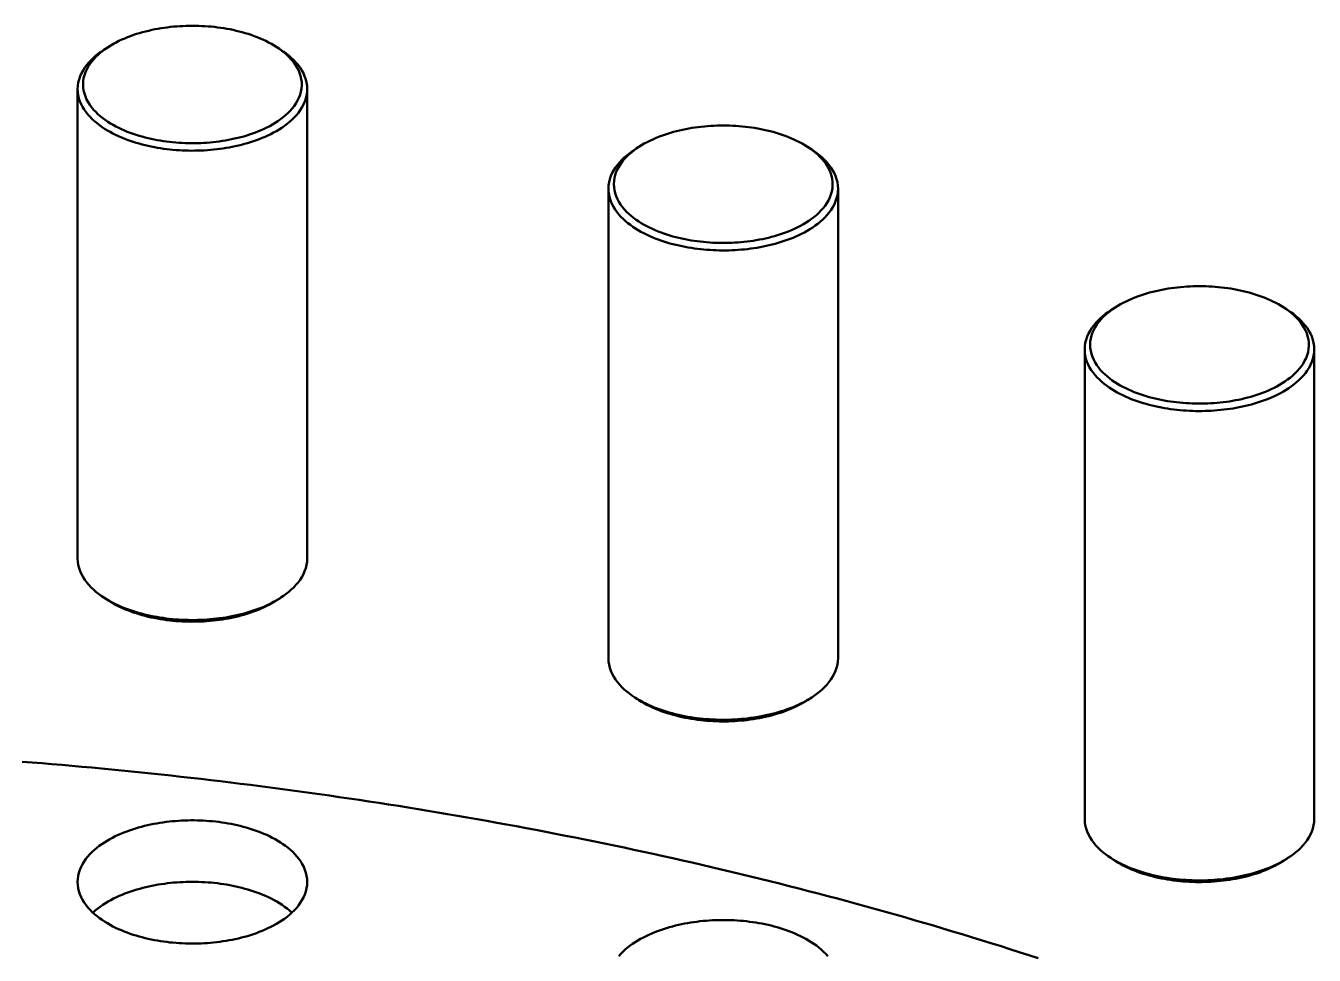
# Model space of a CAD drawing. Header units: millimetres. Extents: x 0 to 841, y 0 to 594.
# Drawn here: x 350.7 to 400.65, y 427.12 to 463.15 of the extents above; entities that cross this region are included whole.
import ezdxf

# ---------------------------------------------------------------- set-up
doc = ezdxf.new("R2010")
doc.units = ezdxf.units.MM
doc.layers.add('VIS', color=7, linetype='CONTINUOUS', lineweight=50)

msp = doc.modelspace()

# ---------------------------------------------------------------- linework, layer by layer
at = {"layer": 'VIS'}
for points in [[(360.434, 462.322), (360.33, 462.387), (360.225, 462.448), (360.117, 462.506), (360.008, 462.561), (359.898, 462.613), (359.786, 462.662), (359.673, 462.708), (359.559, 462.752), (359.444, 462.793), (359.328, 462.831), (359.212, 462.867), (359.094, 462.9), (358.976, 462.931), (358.858, 462.96), (358.739, 462.987), (358.619, 463.012), (358.499, 463.034), (358.379, 463.054), (358.258, 463.073), (358.137, 463.089), (358.016, 463.103), (357.895, 463.116), (357.773, 463.126), (357.651, 463.135), (357.529, 463.141), (357.407, 463.146), (357.285, 463.149), (357.163, 463.15), (357.041, 463.149), (356.919, 463.146), (356.797, 463.141), (356.676, 463.135), (356.554, 463.126), (356.432, 463.116), (356.311, 463.103), (356.19, 463.089), (356.069, 463.073), (355.948, 463.054), (355.828, 463.034), (355.708, 463.012), (355.588, 462.987), (355.469, 462.96), (355.351, 462.931), (355.233, 462.9), (355.115, 462.867), (354.999, 462.831), (354.883, 462.793), (354.768, 462.752), (354.654, 462.708), (354.541, 462.662), (354.429, 462.613), (354.318, 462.561), (354.209, 462.506), (354.102, 462.448), (353.997, 462.387), (353.893, 462.322)], [(353.732, 462.217), (353.626, 462.146), (353.524, 462.071), (353.424, 461.992), (353.329, 461.908), (353.237, 461.82), (353.15, 461.728), (353.068, 461.63), (352.992, 461.528), (352.924, 461.421), (352.863, 461.309), (352.811, 461.193), (352.77, 461.073), (352.739, 460.95), (352.721, 460.824), (352.714, 460.697)], [(353.893, 462.322), (353.793, 462.255), (353.696, 462.183), (353.601, 462.108), (353.51, 462.028), (353.423, 461.945), (353.34, 461.857), (353.262, 461.764), (353.19, 461.667), (353.125, 461.566), (353.067, 461.46), (353.017, 461.349), (352.978, 461.235), (352.948, 461.118), (352.93, 460.999), (352.924, 460.878), (352.929, 460.757), (352.947, 460.638), (352.975, 460.52), (353.014, 460.406), (353.063, 460.295), (353.12, 460.189), (353.185, 460.087), (353.257, 459.99), (353.334, 459.897), (353.416, 459.809), (353.503, 459.725), (353.594, 459.645), (353.689, 459.57), (353.786, 459.498), (353.886, 459.43), (353.988, 459.365), (354.092, 459.304), (354.199, 459.247), (354.306, 459.192), (354.416, 459.14), (354.526, 459.091), (354.638, 459.045), (354.751, 459.002), (354.864, 458.961), (354.979, 458.923), (355.094, 458.887), (355.211, 458.853), (355.327, 458.822), (355.445, 458.793), (355.562, 458.766), (355.681, 458.741), (355.799, 458.718), (355.918, 458.698), (356.038, 458.679), (356.158, 458.662), (356.278, 458.648), (356.398, 458.635), (356.518, 458.624), (356.639, 458.615), (356.759, 458.608), (356.88, 458.603), (357.001, 458.599), (357.122, 458.598), (357.243, 458.598), (357.363, 458.6), (357.484, 458.604), (357.605, 458.61), (357.725, 458.618), (357.846, 458.627), (357.966, 458.639), (358.086, 458.652), (358.206, 458.667), (358.326, 458.685), (358.445, 458.704), (358.564, 458.725), (358.683, 458.749), (358.801, 458.774), (358.919, 458.802), (359.036, 458.831), (359.152, 458.863), (359.268, 458.898), (359.383, 458.934), (359.498, 458.974), (359.611, 459.015), (359.724, 459.059), (359.835, 459.106), (359.945, 459.156), (360.054, 459.209), (360.161, 459.264)], [(353.893, 462.322), (353.732, 462.217)], [(353.815, 462.27), (353.801, 462.261), (353.787, 462.252), (353.773, 462.244), (353.759, 462.235), (353.745, 462.226), (353.732, 462.217)], [(360.161, 459.264), (360.269, 459.324), (360.375, 459.388), (360.479, 459.455), (360.58, 459.526), (360.678, 459.601), (360.773, 459.68), (360.864, 459.763), (360.951, 459.851), (361.033, 459.943), (361.109, 460.04), (361.178, 460.142), (361.24, 460.249), (361.294, 460.36), (361.338, 460.476), (361.371, 460.594), (361.393, 460.716), (361.403, 460.839), (361.4, 460.962), (361.385, 461.085), (361.358, 461.205), (361.32, 461.323), (361.272, 461.436), (361.214, 461.546), (361.149, 461.65), (361.076, 461.75), (360.997, 461.845), (360.913, 461.936), (360.825, 462.021), (360.732, 462.103), (360.635, 462.18), (360.536, 462.253), (360.434, 462.322)], [(360.434, 462.322), (360.595, 462.217)], [(360.595, 462.217), (360.581, 462.226), (360.568, 462.235), (360.554, 462.244), (360.54, 462.252), (360.526, 462.261), (360.512, 462.27)], [(361.612, 460.697), (361.606, 460.824), (361.587, 460.95), (361.557, 461.073), (361.515, 461.193), (361.464, 461.309), (361.403, 461.421), (361.335, 461.528), (361.259, 461.63), (361.177, 461.728), (361.09, 461.82), (360.998, 461.908), (360.902, 461.992), (360.803, 462.071), (360.7, 462.146), (360.595, 462.217)], [(352.714, 460.697), (352.72, 460.576), (352.737, 460.456), (352.765, 460.337), (352.803, 460.222), (352.851, 460.11), (352.907, 460.002), (352.97, 459.899), (353.04, 459.8), (353.116, 459.705), (353.197, 459.615), (353.283, 459.529), (353.373, 459.447), (353.466, 459.369), (353.562, 459.294), (353.661, 459.224), (353.762, 459.157), (353.866, 459.093), (353.971, 459.033), (354.079, 458.976), (354.187, 458.922), (354.297, 458.87), (354.409, 458.821), (354.521, 458.775), (354.634, 458.732), (354.749, 458.691), (354.864, 458.652), (354.98, 458.616), (355.096, 458.582), (355.214, 458.55), (355.331, 458.52), (355.45, 458.493), (355.569, 458.467), (355.688, 458.444), (355.807, 458.422), (355.927, 458.402), (356.047, 458.385), (356.168, 458.369), (356.288, 458.355), (356.409, 458.343), (356.53, 458.333), (356.652, 458.324), (356.773, 458.318), (356.894, 458.313), (357.016, 458.31), (357.137, 458.308), (357.259, 458.309), (357.38, 458.311), (357.502, 458.315), (357.623, 458.321), (357.744, 458.329), (357.865, 458.338), (357.986, 458.35), (358.107, 458.363), (358.227, 458.378), (358.348, 458.395), (358.468, 458.413), (358.588, 458.434), (358.707, 458.457), (358.826, 458.481), (358.944, 458.508), (359.062, 458.537), (359.18, 458.568), (359.297, 458.601), (359.413, 458.636), (359.528, 458.674), (359.643, 458.714), (359.757, 458.756), (359.87, 458.801), (359.982, 458.849), (360.092, 458.899), (360.201, 458.952), (360.309, 459.008)], [(352.714, 460.697), (352.714, 442.504)], [(360.309, 459.008), (360.418, 459.069), (360.525, 459.132), (360.629, 459.2), (360.732, 459.27), (360.831, 459.345), (360.928, 459.424), (361.02, 459.507), (361.109, 459.594), (361.193, 459.685), (361.272, 459.781), (361.345, 459.882), (361.411, 459.987), (361.47, 460.097), (361.519, 460.211), (361.559, 460.329), (361.588, 460.45), (361.606, 460.573), (361.612, 460.697)], [(361.612, 460.697), (361.612, 442.504)], [(381.011, 458.457), (380.907, 458.521), (380.802, 458.583), (380.695, 458.641), (380.586, 458.696), (380.475, 458.747), (380.363, 458.796), (380.25, 458.842), (380.136, 458.886), (380.021, 458.927), (379.905, 458.965), (379.789, 459.001), (379.671, 459.034), (379.553, 459.066), (379.435, 459.095), (379.316, 459.121), (379.196, 459.146), (379.076, 459.168), (378.956, 459.189), (378.835, 459.207), (378.714, 459.223), (378.593, 459.238), (378.472, 459.25), (378.35, 459.261), (378.228, 459.269), (378.107, 459.276), (377.985, 459.28), (377.863, 459.283), (377.741, 459.284), (377.618, 459.283), (377.496, 459.28), (377.375, 459.276), (377.253, 459.269), (377.131, 459.261), (377.009, 459.25), (376.888, 459.238), (376.767, 459.223), (376.646, 459.207), (376.525, 459.189), (376.405, 459.168), (376.285, 459.146), (376.165, 459.121), (376.046, 459.095), (375.928, 459.066), (375.81, 459.034), (375.692, 459.001), (375.576, 458.965), (375.46, 458.927), (375.345, 458.886), (375.231, 458.842), (375.118, 458.796), (375.006, 458.747), (374.895, 458.696), (374.786, 458.641), (374.679, 458.583), (374.574, 458.521), (374.47, 458.457)], [(374.309, 458.351), (374.203, 458.28), (374.101, 458.205), (374.001, 458.126), (373.906, 458.042), (373.814, 457.954), (373.727, 457.862), (373.645, 457.764), (373.569, 457.662), (373.501, 457.555), (373.44, 457.444), (373.389, 457.327), (373.347, 457.207), (373.316, 457.084), (373.298, 456.958), (373.292, 456.831)], [(374.47, 458.457), (374.37, 458.389), (374.273, 458.317), (374.178, 458.242), (374.087, 458.163), (374, 458.079), (373.917, 457.991), (373.839, 457.899), (373.767, 457.802), (373.702, 457.7), (373.644, 457.594), (373.595, 457.484), (373.555, 457.37), (373.525, 457.252), (373.507, 457.133), (373.501, 457.012), (373.506, 456.892), (373.524, 456.772), (373.552, 456.655), (373.591, 456.54), (373.64, 456.43), (373.697, 456.323), (373.762, 456.221), (373.834, 456.124), (373.911, 456.031), (373.994, 455.943), (374.081, 455.859), (374.171, 455.779), (374.266, 455.704), (374.363, 455.632), (374.463, 455.564), (374.565, 455.5), (374.67, 455.439), (374.776, 455.381), (374.883, 455.326), (374.993, 455.274), (375.103, 455.226), (375.215, 455.18), (375.328, 455.136), (375.442, 455.095), (375.556, 455.057), (375.672, 455.021), (375.788, 454.988), (375.904, 454.956), (376.022, 454.927), (376.14, 454.9), (376.258, 454.875), (376.377, 454.853), (376.496, 454.832), (376.615, 454.813), (376.735, 454.797), (376.855, 454.782), (376.975, 454.769), (377.095, 454.758), (377.216, 454.749), (377.336, 454.742), (377.457, 454.737), (377.578, 454.733), (377.699, 454.732), (377.82, 454.732), (377.94, 454.734), (378.061, 454.738), (378.182, 454.744), (378.303, 454.752), (378.423, 454.761), (378.543, 454.773), (378.663, 454.786), (378.783, 454.802), (378.903, 454.819), (379.022, 454.838), (379.141, 454.86), (379.26, 454.883), (379.378, 454.908), (379.496, 454.936), (379.613, 454.966), (379.729, 454.998), (379.845, 455.032), (379.96, 455.069), (380.075, 455.108), (380.188, 455.149), (380.301, 455.194), (380.412, 455.24), (380.522, 455.29), (380.631, 455.343), (380.738, 455.398)], [(374.47, 458.457), (374.309, 458.351)], [(374.392, 458.404), (374.378, 458.395), (374.364, 458.387), (374.35, 458.378), (374.336, 458.369), (374.322, 458.36), (374.309, 458.351)], [(380.738, 455.398), (380.846, 455.458), (380.952, 455.522), (381.056, 455.589), (381.157, 455.66), (381.255, 455.735), (381.35, 455.814), (381.441, 455.897), (381.528, 455.985), (381.61, 456.077), (381.686, 456.175), (381.755, 456.277), (381.817, 456.383), (381.871, 456.494), (381.915, 456.61), (381.948, 456.729), (381.97, 456.85), (381.98, 456.973), (381.977, 457.097), (381.962, 457.219), (381.935, 457.339), (381.897, 457.457), (381.849, 457.57), (381.791, 457.68), (381.726, 457.784), (381.653, 457.884), (381.575, 457.979), (381.49, 458.07), (381.402, 458.156), (381.309, 458.237), (381.213, 458.314), (381.113, 458.387), (381.011, 458.457)], [(381.011, 458.457), (381.172, 458.351)], [(381.172, 458.351), (381.159, 458.36), (381.145, 458.369), (381.131, 458.378), (381.117, 458.387), (381.103, 458.395), (381.089, 458.404)], [(382.19, 456.831), (382.183, 456.958), (382.165, 457.084), (382.134, 457.207), (382.092, 457.327), (382.041, 457.444), (381.98, 457.555), (381.912, 457.662), (381.836, 457.764), (381.754, 457.862), (381.667, 457.954), (381.575, 458.042), (381.48, 458.126), (381.38, 458.205), (381.278, 458.28), (381.172, 458.351)], [(373.292, 456.831), (373.297, 456.71), (373.314, 456.59), (373.342, 456.472), (373.38, 456.356), (373.428, 456.244), (373.484, 456.137), (373.547, 456.033), (373.617, 455.934), (373.693, 455.839), (373.775, 455.749), (373.86, 455.663), (373.95, 455.581), (374.043, 455.503), (374.139, 455.429), (374.238, 455.358), (374.34, 455.291), (374.443, 455.228), (374.549, 455.167), (374.656, 455.11), (374.764, 455.056), (374.874, 455.004), (374.986, 454.956), (375.098, 454.91), (375.212, 454.866), (375.326, 454.825), (375.441, 454.786), (375.557, 454.75), (375.674, 454.716), (375.791, 454.684), (375.909, 454.655), (376.027, 454.627), (376.146, 454.601), (376.265, 454.578), (376.384, 454.556), (376.504, 454.537), (376.624, 454.519), (376.745, 454.503), (376.866, 454.489), (376.986, 454.477), (377.107, 454.467), (377.229, 454.459), (377.35, 454.452), (377.471, 454.447), (377.593, 454.444), (377.714, 454.443), (377.836, 454.443), (377.957, 454.445), (378.079, 454.45), (378.2, 454.455), (378.321, 454.463), (378.442, 454.473), (378.563, 454.484), (378.684, 454.497), (378.805, 454.512), (378.925, 454.529), (379.045, 454.548), (379.165, 454.568), (379.284, 454.591), (379.403, 454.616), (379.521, 454.642), (379.639, 454.671), (379.757, 454.702), (379.874, 454.735), (379.99, 454.77), (380.106, 454.808), (380.22, 454.848), (380.334, 454.891), (380.447, 454.935), (380.559, 454.983), (380.669, 455.033), (380.779, 455.086), (380.886, 455.142)], [(373.292, 456.831), (373.292, 438.638)], [(380.886, 455.142), (380.995, 455.203), (381.102, 455.267), (381.207, 455.334), (381.309, 455.405), (381.408, 455.479), (381.505, 455.558), (381.597, 455.641), (381.686, 455.728), (381.771, 455.819), (381.849, 455.915), (381.922, 456.016), (381.989, 456.122), (382.047, 456.231), (382.096, 456.345), (382.136, 456.463), (382.166, 456.584), (382.183, 456.707), (382.19, 456.831)], [(382.19, 456.831), (382.19, 438.638)], [(399.47, 452.229), (399.366, 452.294), (399.261, 452.355), (399.154, 452.413), (399.045, 452.468), (398.934, 452.52), (398.822, 452.569), (398.709, 452.615), (398.595, 452.659), (398.48, 452.7), (398.364, 452.738), (398.248, 452.774), (398.13, 452.807), (398.012, 452.838), (397.894, 452.867), (397.775, 452.894), (397.655, 452.919), (397.535, 452.941), (397.415, 452.961), (397.294, 452.98), (397.173, 452.996), (397.052, 453.01), (396.931, 453.023), (396.809, 453.033), (396.687, 453.042), (396.565, 453.048), (396.444, 453.053), (396.322, 453.056), (396.2, 453.057), (396.077, 453.056), (395.955, 453.053), (395.834, 453.048), (395.712, 453.042), (395.59, 453.033), (395.468, 453.023), (395.347, 453.01), (395.226, 452.996), (395.105, 452.98), (394.984, 452.961), (394.864, 452.941), (394.744, 452.919), (394.624, 452.894), (394.505, 452.867), (394.387, 452.838), (394.269, 452.807), (394.151, 452.774), (394.035, 452.738), (393.919, 452.7), (393.804, 452.659), (393.69, 452.615), (393.577, 452.569), (393.465, 452.52), (393.354, 452.468), (393.245, 452.413), (393.138, 452.355), (393.033, 452.294), (392.929, 452.229)], [(392.768, 452.124), (392.662, 452.053), (392.56, 451.978), (392.46, 451.899), (392.365, 451.815), (392.273, 451.727), (392.186, 451.635), (392.104, 451.537), (392.028, 451.435), (391.96, 451.328), (391.899, 451.216), (391.848, 451.1), (391.806, 450.98), (391.775, 450.857), (391.757, 450.731), (391.751, 450.604)], [(392.929, 452.229), (392.829, 452.162), (392.732, 452.09), (392.637, 452.015), (392.546, 451.936), (392.459, 451.852), (392.376, 451.764), (392.298, 451.672), (392.226, 451.574), (392.161, 451.473), (392.103, 451.367), (392.053, 451.256), (392.014, 451.142), (391.984, 451.025), (391.966, 450.906), (391.96, 450.785), (391.965, 450.664), (391.983, 450.545), (392.011, 450.427), (392.05, 450.313), (392.099, 450.202), (392.156, 450.096), (392.221, 449.994), (392.293, 449.897), (392.37, 449.804), (392.453, 449.716), (392.54, 449.632), (392.63, 449.552), (392.725, 449.477), (392.822, 449.405), (392.922, 449.337), (393.024, 449.272), (393.129, 449.211), (393.235, 449.154), (393.342, 449.099), (393.452, 449.047), (393.562, 448.998), (393.674, 448.952), (393.787, 448.909), (393.901, 448.868), (394.015, 448.83), (394.131, 448.794), (394.247, 448.76), (394.363, 448.729), (394.481, 448.7), (394.599, 448.673), (394.717, 448.648), (394.836, 448.626), (394.955, 448.605), (395.074, 448.586), (395.194, 448.569), (395.314, 448.555), (395.434, 448.542), (395.554, 448.531), (395.675, 448.522), (395.795, 448.515), (395.916, 448.51), (396.037, 448.506), (396.158, 448.505), (396.279, 448.505), (396.399, 448.507), (396.52, 448.511), (396.641, 448.517), (396.762, 448.525), (396.882, 448.534), (397.002, 448.546), (397.122, 448.559), (397.242, 448.574), (397.362, 448.592), (397.481, 448.611), (397.6, 448.632), (397.719, 448.656), (397.837, 448.681), (397.955, 448.709), (398.072, 448.738), (398.188, 448.77), (398.304, 448.805), (398.419, 448.841), (398.534, 448.881), (398.647, 448.922), (398.76, 448.966), (398.871, 449.013), (398.981, 449.063), (399.09, 449.116), (399.197, 449.171)], [(392.929, 452.229), (392.768, 452.124)], [(392.851, 452.177), (392.837, 452.168), (392.823, 452.159), (392.809, 452.151), (392.795, 452.142), (392.781, 452.133), (392.768, 452.124)], [(399.197, 449.171), (399.305, 449.231), (399.411, 449.295), (399.515, 449.362), (399.616, 449.433), (399.714, 449.508), (399.809, 449.587), (399.9, 449.67), (399.987, 449.758), (400.069, 449.85), (400.145, 449.947), (400.214, 450.049), (400.276, 450.156), (400.33, 450.267), (400.374, 450.383), (400.407, 450.501), (400.429, 450.623), (400.439, 450.746), (400.436, 450.869), (400.421, 450.992), (400.394, 451.112), (400.356, 451.23), (400.308, 451.343), (400.25, 451.453), (400.185, 451.557), (400.112, 451.657), (400.034, 451.752), (399.949, 451.843), (399.861, 451.928), (399.768, 452.01), (399.672, 452.087), (399.572, 452.16), (399.47, 452.229)], [(399.47, 452.229), (399.631, 452.124)], [(399.631, 452.124), (399.618, 452.133), (399.604, 452.142), (399.59, 452.151), (399.576, 452.159), (399.562, 452.168), (399.548, 452.177)], [(400.648, 450.604), (400.642, 450.731), (400.624, 450.857), (400.593, 450.98), (400.551, 451.1), (400.5, 451.216), (400.439, 451.328), (400.371, 451.435), (400.295, 451.537), (400.213, 451.635), (400.126, 451.727), (400.034, 451.815), (399.939, 451.899), (399.839, 451.978), (399.737, 452.053), (399.631, 452.124)], [(391.751, 450.604), (391.756, 450.483), (391.773, 450.363), (391.801, 450.244), (391.839, 450.129), (391.887, 450.017), (391.943, 449.909), (392.006, 449.806), (392.076, 449.707), (392.152, 449.612), (392.234, 449.522), (392.319, 449.436), (392.409, 449.354), (392.502, 449.276), (392.598, 449.202), (392.697, 449.131), (392.799, 449.064), (392.902, 449.001), (393.008, 448.94), (393.115, 448.883), (393.223, 448.829), (393.333, 448.777), (393.445, 448.728), (393.557, 448.682), (393.67, 448.639), (393.785, 448.598), (393.9, 448.559), (394.016, 448.523), (394.133, 448.489), (394.25, 448.457), (394.368, 448.427), (394.486, 448.4), (394.605, 448.374), (394.724, 448.351), (394.843, 448.329), (394.963, 448.31), (395.083, 448.292), (395.204, 448.276), (395.325, 448.262), (395.445, 448.25), (395.566, 448.24), (395.688, 448.231), (395.809, 448.225), (395.93, 448.22), (396.052, 448.217), (396.173, 448.215), (396.295, 448.216), (396.416, 448.218), (396.538, 448.222), (396.659, 448.228), (396.78, 448.236), (396.901, 448.245), (397.022, 448.257), (397.143, 448.27), (397.264, 448.285), (397.384, 448.302), (397.504, 448.32), (397.624, 448.341), (397.743, 448.364), (397.862, 448.388), (397.98, 448.415), (398.098, 448.444), (398.216, 448.475), (398.333, 448.508), (398.449, 448.543), (398.565, 448.581), (398.679, 448.621), (398.793, 448.663), (398.906, 448.708), (399.018, 448.756), (399.128, 448.806), (399.238, 448.859), (399.345, 448.915)], [(391.751, 450.604), (391.751, 432.411)], [(399.345, 448.915), (399.454, 448.976), (399.561, 449.039), (399.666, 449.107), (399.768, 449.177), (399.867, 449.252), (399.964, 449.331), (400.056, 449.414), (400.145, 449.501), (400.23, 449.592), (400.308, 449.688), (400.381, 449.789), (400.448, 449.894), (400.506, 450.004), (400.555, 450.118), (400.595, 450.236), (400.625, 450.357), (400.642, 450.48), (400.648, 450.604)], [(400.648, 450.604), (400.648, 432.411)], [(352.714, 442.504), (352.721, 442.377), (352.739, 442.252), (352.77, 442.128), (352.811, 442.008), (352.863, 441.892), (352.924, 441.78), (352.992, 441.673), (353.068, 441.571), (353.15, 441.474), (353.237, 441.381), (353.329, 441.293), (353.424, 441.21), (353.524, 441.13), (353.626, 441.055), (353.732, 440.984)], [(360.595, 440.984), (360.7, 441.055), (360.803, 441.13), (360.902, 441.21), (360.998, 441.293), (361.09, 441.381), (361.177, 441.474), (361.259, 441.571), (361.335, 441.673), (361.403, 441.78), (361.464, 441.892), (361.515, 442.008), (361.557, 442.128), (361.587, 442.252), (361.606, 442.377), (361.612, 442.504)], [(353.732, 440.984), (353.835, 440.919), (353.941, 440.858), (354.048, 440.799), (354.157, 440.744), (354.267, 440.691), (354.378, 440.641), (354.491, 440.594), (354.605, 440.55), (354.72, 440.508), (354.835, 440.469), (354.952, 440.432), (355.069, 440.397), (355.186, 440.364), (355.305, 440.334), (355.424, 440.306), (355.543, 440.28), (355.663, 440.256), (355.783, 440.233), (355.903, 440.213), (356.024, 440.195), (356.145, 440.179), (356.266, 440.165), (356.388, 440.152), (356.509, 440.141), (356.631, 440.133), (356.753, 440.126), (356.875, 440.121), (356.997, 440.117), (357.119, 440.116), (357.242, 440.116), (357.364, 440.118), (357.486, 440.122), (357.608, 440.127), (357.73, 440.135), (357.851, 440.144), (357.973, 440.155), (358.095, 440.168), (358.216, 440.183), (358.337, 440.2), (358.457, 440.219), (358.578, 440.239), (358.698, 440.262), (358.817, 440.287), (358.937, 440.313), (359.055, 440.342), (359.173, 440.373), (359.291, 440.406), (359.408, 440.442), (359.524, 440.48), (359.639, 440.52), (359.754, 440.562), (359.867, 440.607), (359.98, 440.655), (360.091, 440.706), (360.201, 440.759), (360.309, 440.815)], [(353.893, 440.879), (353.732, 440.984)], [(353.815, 440.932), (353.828, 440.923), (353.841, 440.914), (353.854, 440.905), (353.867, 440.896), (353.88, 440.888), (353.893, 440.879)], [(353.893, 440.879), (353.995, 440.815), (354.1, 440.754), (354.206, 440.697), (354.314, 440.642), (354.423, 440.591), (354.533, 440.542), (354.645, 440.496), (354.758, 440.453), (354.871, 440.413), (354.986, 440.375), (355.101, 440.339), (355.217, 440.305), (355.334, 440.274), (355.451, 440.245), (355.569, 440.219), (355.687, 440.194), (355.805, 440.171), (355.924, 440.151), (356.043, 440.132), (356.163, 440.116), (356.283, 440.101), (356.403, 440.088), (356.523, 440.077), (356.643, 440.068), (356.764, 440.061), (356.885, 440.056), (357.005, 440.053), (357.126, 440.051), (357.247, 440.052), (357.367, 440.054), (357.488, 440.058), (357.608, 440.064), (357.729, 440.072), (357.849, 440.081), (357.969, 440.093), (358.089, 440.106), (358.209, 440.122), (358.328, 440.139), (358.448, 440.158), (358.566, 440.18), (358.685, 440.203), (358.803, 440.228), (358.92, 440.256), (359.037, 440.286), (359.154, 440.318), (359.269, 440.352), (359.384, 440.389), (359.499, 440.428), (359.612, 440.469), (359.724, 440.513), (359.835, 440.56), (359.945, 440.61), (360.054, 440.662), (360.161, 440.718)], [(360.161, 440.718), (360.208, 440.743), (360.254, 440.769), (360.299, 440.796), (360.344, 440.823), (360.389, 440.851), (360.434, 440.879)], [(360.309, 440.815), (360.358, 440.842), (360.406, 440.869), (360.454, 440.897), (360.502, 440.925), (360.549, 440.954), (360.595, 440.984)], [(360.434, 440.879), (360.595, 440.984)], [(360.434, 440.879), (360.447, 440.888), (360.46, 440.896), (360.473, 440.905), (360.486, 440.914), (360.499, 440.923), (360.512, 440.932)], [(373.292, 438.638), (373.298, 438.511), (373.316, 438.386), (373.347, 438.262), (373.389, 438.142), (373.44, 438.026), (373.501, 437.914), (373.569, 437.807), (373.645, 437.705), (373.727, 437.608), (373.814, 437.515), (373.906, 437.427), (374.001, 437.344), (374.101, 437.265), (374.203, 437.19), (374.309, 437.118)], [(381.172, 437.118), (381.278, 437.19), (381.38, 437.265), (381.48, 437.344), (381.575, 437.427), (381.667, 437.515), (381.754, 437.608), (381.836, 437.705), (381.912, 437.807), (381.98, 437.914), (382.041, 438.026), (382.092, 438.142), (382.134, 438.262), (382.165, 438.386), (382.183, 438.511), (382.19, 438.638)], [(374.309, 437.118), (374.412, 437.053), (374.518, 436.992), (374.625, 436.933), (374.734, 436.878), (374.844, 436.825), (374.956, 436.776), (375.068, 436.729), (375.182, 436.684), (375.297, 436.642), (375.412, 436.603), (375.529, 436.566), (375.646, 436.531), (375.764, 436.499), (375.882, 436.468), (376.001, 436.44), (376.12, 436.414), (376.24, 436.39), (376.36, 436.368), (376.48, 436.348), (376.601, 436.329), (376.722, 436.313), (376.843, 436.299), (376.965, 436.286), (377.087, 436.276), (377.208, 436.267), (377.33, 436.26), (377.452, 436.255), (377.574, 436.251), (377.697, 436.25), (377.819, 436.25), (377.941, 436.252), (378.063, 436.256), (378.185, 436.262), (378.307, 436.269), (378.429, 436.279), (378.55, 436.29), (378.672, 436.303), (378.793, 436.318), (378.914, 436.334), (379.035, 436.353), (379.155, 436.374), (379.275, 436.396), (379.395, 436.421), (379.514, 436.448), (379.632, 436.476), (379.751, 436.507), (379.868, 436.541), (379.985, 436.576), (380.101, 436.614), (380.217, 436.654), (380.331, 436.696), (380.445, 436.742), (380.557, 436.789), (380.668, 436.84), (380.778, 436.893), (380.886, 436.949)], [(374.47, 437.013), (374.309, 437.118)], [(374.392, 437.066), (374.405, 437.057), (374.418, 437.048), (374.431, 437.039), (374.444, 437.03), (374.457, 437.022), (374.47, 437.013)], [(374.47, 437.013), (374.572, 436.949), (374.677, 436.888), (374.783, 436.831), (374.891, 436.776), (375, 436.725), (375.11, 436.677), (375.222, 436.631), (375.335, 436.588), (375.448, 436.547), (375.563, 436.509), (375.678, 436.473), (375.794, 436.44), (375.911, 436.408), (376.028, 436.38), (376.146, 436.353), (376.264, 436.328), (376.382, 436.305), (376.501, 436.285), (376.621, 436.266), (376.74, 436.25), (376.86, 436.235), (376.98, 436.222), (377.1, 436.212), (377.221, 436.203), (377.341, 436.196), (377.462, 436.19), (377.582, 436.187), (377.703, 436.186), (377.824, 436.186), (377.944, 436.188), (378.065, 436.192), (378.186, 436.198), (378.306, 436.206), (378.426, 436.216), (378.546, 436.227), (378.666, 436.24), (378.786, 436.256), (378.906, 436.273), (379.025, 436.292), (379.143, 436.314), (379.262, 436.337), (379.38, 436.363), (379.497, 436.39), (379.614, 436.42), (379.731, 436.452), (379.846, 436.486), (379.961, 436.523), (380.076, 436.562), (380.189, 436.604), (380.301, 436.648), (380.413, 436.695), (380.523, 436.744), (380.631, 436.797), (380.738, 436.852)], [(380.738, 436.852), (380.785, 436.877), (380.831, 436.903), (380.876, 436.93), (380.922, 436.957), (380.966, 436.985), (381.011, 437.013)], [(380.886, 436.949), (380.935, 436.976), (380.983, 437.003), (381.031, 437.031), (381.079, 437.059), (381.126, 437.088), (381.172, 437.118)], [(381.011, 437.013), (381.172, 437.118)], [(381.011, 437.013), (381.024, 437.022), (381.037, 437.03), (381.05, 437.039), (381.063, 437.048), (381.076, 437.057), (381.089, 437.066)], [(389.948, 427.007), (389.581, 427.127), (389.213, 427.246), (388.845, 427.363), (388.476, 427.48), (388.107, 427.596), (387.738, 427.71), (387.368, 427.824), (386.999, 427.937), (386.628, 428.048), (386.258, 428.159), (385.887, 428.269), (385.516, 428.378), (385.145, 428.486), (384.774, 428.593), (384.402, 428.699), (384.03, 428.804), (383.657, 428.908), (383.285, 429.011), (382.912, 429.113), (382.539, 429.214), (382.165, 429.315), (381.792, 429.414), (381.418, 429.513), (381.044, 429.61), (380.669, 429.707), (380.295, 429.803), (379.92, 429.897), (379.545, 429.991), (379.17, 430.084), (378.794, 430.176), (378.418, 430.267), (378.042, 430.358), (377.666, 430.447), (377.29, 430.535), (376.913, 430.623), (376.537, 430.71), (376.16, 430.795), (375.782, 430.88), (375.405, 430.964), (375.027, 431.047), (374.65, 431.13), (374.272, 431.211), (373.894, 431.292), (373.515, 431.371), (373.137, 431.45), (372.758, 431.528), (372.379, 431.605), (372, 431.681), (371.621, 431.756), (371.241, 431.831), (370.862, 431.904), (370.482, 431.977), (370.102, 432.049), (369.722, 432.12), (369.342, 432.19), (368.962, 432.259), (368.581, 432.328), (368.201, 432.396), (367.82, 432.462), (367.439, 432.528), (367.058, 432.593), (366.676, 432.658), (366.295, 432.721), (365.914, 432.784), (365.532, 432.846), (365.15, 432.907), (364.768, 432.967), (364.386, 433.026), (364.004, 433.085), (363.622, 433.142), (363.239, 433.199), (362.857, 433.255), (362.474, 433.31), (362.091, 433.365), (361.708, 433.418), (361.325, 433.471), (360.942, 433.523), (360.559, 433.574), (360.176, 433.624), (359.792, 433.674), (359.409, 433.723), (359.025, 433.771), (358.641, 433.818), (358.258, 433.864), (357.874, 433.909), (357.49, 433.954), (357.105, 433.998), (356.721, 434.041), (356.337, 434.084), (355.953, 434.125), (355.568, 434.166), (355.184, 434.206), (354.799, 434.245), (354.414, 434.283), (354.029, 434.321), (353.645, 434.357), (353.26, 434.393), (352.875, 434.429), (352.49, 434.463), (352.104, 434.497), (351.719, 434.529), (351.334, 434.562), (350.948, 434.593), (350.563, 434.623)], [(352.714, 429.963), (352.72, 430.084), (352.737, 430.203), (352.765, 430.321), (352.802, 430.436), (352.849, 430.547), (352.904, 430.654), (352.967, 430.757), (353.037, 430.856), (353.112, 430.95), (353.192, 431.04), (353.277, 431.126), (353.366, 431.208), (353.458, 431.286), (353.554, 431.36), (353.652, 431.43), (353.752, 431.497), (353.855, 431.56), (353.959, 431.621), (354.066, 431.678), (354.174, 431.732), (354.283, 431.784), (354.393, 431.833), (354.505, 431.879), (354.617, 431.922), (354.731, 431.963), (354.845, 432.002), (354.96, 432.039), (355.076, 432.073), (355.192, 432.105), (355.309, 432.135), (355.427, 432.163), (355.545, 432.188), (355.663, 432.212), (355.782, 432.234), (355.901, 432.254), (356.02, 432.272), (356.14, 432.288), (356.26, 432.302), (356.38, 432.315), (356.5, 432.325), (356.621, 432.334), (356.741, 432.341), (356.862, 432.347), (356.982, 432.35), (357.103, 432.352), (357.224, 432.352), (357.344, 432.35), (357.465, 432.347), (357.586, 432.341), (357.706, 432.334), (357.827, 432.325), (357.947, 432.315), (358.067, 432.302), (358.187, 432.288), (358.307, 432.272), (358.426, 432.254), (358.545, 432.234), (358.664, 432.212), (358.782, 432.188), (358.9, 432.163), (359.017, 432.135), (359.134, 432.105), (359.251, 432.073), (359.367, 432.039), (359.482, 432.002), (359.596, 431.963), (359.709, 431.922), (359.822, 431.879), (359.934, 431.833), (360.044, 431.784), (360.153, 431.732), (360.261, 431.678), (360.367, 431.621), (360.472, 431.56), (360.575, 431.497), (360.675, 431.43), (360.773, 431.36), (360.869, 431.286), (360.961, 431.208), (361.05, 431.126), (361.135, 431.04), (361.215, 430.95), (361.29, 430.856), (361.36, 430.757), (361.422, 430.654), (361.478, 430.547), (361.525, 430.436), (361.562, 430.321), (361.59, 430.203), (361.607, 430.084), (361.612, 429.963)], [(391.751, 432.411), (391.757, 432.284), (391.775, 432.159), (391.806, 432.035), (391.848, 431.915), (391.899, 431.799), (391.96, 431.687), (392.028, 431.58), (392.104, 431.478), (392.186, 431.381), (392.273, 431.288), (392.365, 431.2), (392.46, 431.117), (392.56, 431.037), (392.662, 430.962), (392.768, 430.891)], [(399.631, 430.891), (399.737, 430.962), (399.839, 431.037), (399.939, 431.117), (400.034, 431.2), (400.126, 431.288), (400.213, 431.381), (400.295, 431.478), (400.371, 431.58), (400.439, 431.687), (400.5, 431.799), (400.551, 431.915), (400.593, 432.035), (400.624, 432.159), (400.642, 432.284), (400.648, 432.411)], [(392.768, 430.891), (392.871, 430.826), (392.977, 430.765), (393.084, 430.706), (393.193, 430.651), (393.303, 430.598), (393.415, 430.548), (393.527, 430.501), (393.641, 430.457), (393.756, 430.415), (393.871, 430.376), (393.988, 430.339), (394.105, 430.304), (394.223, 430.271), (394.341, 430.241), (394.46, 430.213), (394.579, 430.187), (394.699, 430.163), (394.819, 430.14), (394.939, 430.12), (395.06, 430.102), (395.181, 430.086), (395.302, 430.072), (395.424, 430.059), (395.546, 430.048), (395.667, 430.04), (395.789, 430.033), (395.911, 430.028), (396.033, 430.024), (396.156, 430.023), (396.278, 430.023), (396.4, 430.025), (396.522, 430.029), (396.644, 430.035), (396.766, 430.042), (396.888, 430.051), (397.009, 430.062), (397.131, 430.075), (397.252, 430.09), (397.373, 430.107), (397.494, 430.126), (397.614, 430.146), (397.734, 430.169), (397.854, 430.194), (397.973, 430.22), (398.091, 430.249), (398.21, 430.28), (398.327, 430.313), (398.444, 430.349), (398.56, 430.387), (398.676, 430.427), (398.79, 430.469), (398.904, 430.514), (399.016, 430.562), (399.127, 430.613), (399.237, 430.666), (399.345, 430.722)], [(392.929, 430.786), (392.768, 430.891)], [(392.851, 430.839), (392.864, 430.83), (392.877, 430.821), (392.89, 430.812), (392.903, 430.803), (392.916, 430.795), (392.929, 430.786)], [(392.929, 430.786), (393.031, 430.722), (393.136, 430.661), (393.242, 430.604), (393.35, 430.549), (393.459, 430.498), (393.569, 430.449), (393.681, 430.403), (393.794, 430.36), (393.907, 430.32), (394.022, 430.282), (394.137, 430.246), (394.253, 430.212), (394.37, 430.181), (394.487, 430.152), (394.605, 430.126), (394.723, 430.101), (394.841, 430.078), (394.96, 430.058), (395.08, 430.039), (395.199, 430.023), (395.319, 430.008), (395.439, 429.995), (395.559, 429.984), (395.68, 429.976), (395.8, 429.968), (395.921, 429.963), (396.041, 429.96), (396.162, 429.958), (396.283, 429.959), (396.403, 429.961), (396.524, 429.965), (396.645, 429.971), (396.765, 429.979), (396.885, 429.988), (397.005, 430), (397.125, 430.013), (397.245, 430.029), (397.365, 430.046), (397.484, 430.065), (397.602, 430.087), (397.721, 430.11), (397.839, 430.135), (397.956, 430.163), (398.073, 430.193), (398.19, 430.225), (398.305, 430.259), (398.42, 430.296), (398.535, 430.335), (398.648, 430.376), (398.76, 430.42), (398.872, 430.467), (398.982, 430.517), (399.09, 430.569), (399.197, 430.625)], [(399.197, 430.625), (399.244, 430.65), (399.29, 430.676), (399.335, 430.703), (399.381, 430.73), (399.425, 430.758), (399.47, 430.786)], [(399.345, 430.722), (399.394, 430.749), (399.442, 430.776), (399.49, 430.804), (399.538, 430.832), (399.585, 430.861), (399.631, 430.891)], [(399.47, 430.786), (399.631, 430.891)], [(399.47, 430.786), (399.483, 430.795), (399.496, 430.803), (399.509, 430.812), (399.522, 430.821), (399.535, 430.83), (399.548, 430.839)], [(360.309, 428.274), (360.201, 428.218), (360.092, 428.165), (359.982, 428.115), (359.87, 428.068), (359.757, 428.023), (359.643, 427.98), (359.528, 427.94), (359.413, 427.903), (359.297, 427.867), (359.18, 427.834), (359.062, 427.803), (358.944, 427.775), (358.826, 427.748), (358.707, 427.723), (358.588, 427.7), (358.468, 427.68), (358.348, 427.661), (358.227, 427.644), (358.107, 427.629), (357.986, 427.616), (357.865, 427.605), (357.744, 427.595), (357.623, 427.588), (357.502, 427.582), (357.38, 427.578), (357.259, 427.575), (357.137, 427.575), (357.016, 427.576), (356.894, 427.579), (356.773, 427.584), (356.652, 427.591), (356.53, 427.599), (356.409, 427.609), (356.288, 427.621), (356.168, 427.635), (356.047, 427.651), (355.927, 427.669), (355.807, 427.688), (355.688, 427.71), (355.569, 427.734), (355.45, 427.759), (355.331, 427.787), (355.214, 427.816), (355.096, 427.848), (354.98, 427.882), (354.864, 427.919), (354.749, 427.957), (354.634, 427.998), (354.521, 428.042), (354.409, 428.088), (354.297, 428.137), (354.187, 428.188), (354.079, 428.242), (353.971, 428.3), (353.866, 428.36), (353.762, 428.423), (353.661, 428.49), (353.562, 428.561), (353.466, 428.635), (353.373, 428.713), (353.283, 428.795), (353.197, 428.881), (353.116, 428.971), (353.04, 429.066), (352.97, 429.165), (352.907, 429.269), (352.851, 429.377), (352.803, 429.488), (352.765, 429.604), (352.737, 429.722), (352.72, 429.842), (352.714, 429.963)], [(353.308, 428.771), (353.399, 428.852), (353.493, 428.929), (353.589, 429.001), (353.689, 429.071), (353.791, 429.137), (353.895, 429.199), (354, 429.259), (354.108, 429.315), (354.216, 429.368), (354.327, 429.419), (354.438, 429.467), (354.55, 429.512), (354.664, 429.555), (354.778, 429.595), (354.893, 429.633), (355.009, 429.669), (355.126, 429.702), (355.243, 429.734), (355.361, 429.763), (355.479, 429.79), (355.597, 429.815), (355.716, 429.838), (355.836, 429.859), (355.955, 429.878), (356.076, 429.895), (356.196, 429.91), (356.316, 429.924), (356.437, 429.936), (356.558, 429.945), (356.679, 429.953), (356.8, 429.96), (356.921, 429.964), (357.042, 429.967), (357.163, 429.968), (357.285, 429.967), (357.406, 429.964), (357.527, 429.96), (357.648, 429.953), (357.769, 429.945), (357.89, 429.936), (358.011, 429.924), (358.131, 429.91), (358.251, 429.895), (358.371, 429.878), (358.491, 429.859), (358.61, 429.838), (358.729, 429.815), (358.848, 429.79), (358.966, 429.763), (359.084, 429.734), (359.201, 429.702), (359.318, 429.669), (359.434, 429.633), (359.549, 429.595), (359.663, 429.555), (359.776, 429.512), (359.889, 429.467), (360, 429.419), (360.11, 429.368), (360.219, 429.315), (360.327, 429.259), (360.432, 429.199), (360.536, 429.137), (360.638, 429.071), (360.737, 429.001), (360.834, 428.929), (360.928, 428.852), (361.019, 428.771)], [(361.612, 429.963), (361.606, 429.839), (361.588, 429.716), (361.559, 429.595), (361.519, 429.478), (361.47, 429.363), (361.411, 429.254), (361.345, 429.148), (361.272, 429.048), (361.193, 428.951), (361.109, 428.86), (361.02, 428.773), (360.928, 428.69), (360.831, 428.611), (360.732, 428.537), (360.629, 428.466), (360.525, 428.399), (360.418, 428.335), (360.309, 428.274)], [(373.689, 427.085), (373.769, 427.175), (373.854, 427.26), (373.943, 427.342), (374.035, 427.42), (374.131, 427.494), (374.229, 427.564), (374.329, 427.631), (374.432, 427.695), (374.537, 427.755), (374.643, 427.812), (374.751, 427.867), (374.86, 427.918), (374.97, 427.967), (375.082, 428.013), (375.194, 428.056), (375.308, 428.098), (375.422, 428.136), (375.537, 428.173), (375.653, 428.207), (375.77, 428.239), (375.886, 428.269), (376.004, 428.297), (376.122, 428.323), (376.24, 428.346), (376.359, 428.368), (376.478, 428.388), (376.597, 428.406), (376.717, 428.422), (376.837, 428.437), (376.957, 428.449), (377.077, 428.46), (377.198, 428.468), (377.318, 428.476), (377.439, 428.481), (377.559, 428.484), (377.68, 428.486), (377.801, 428.486), (377.922, 428.484), (378.042, 428.481), (378.163, 428.476), (378.283, 428.468), (378.404, 428.46), (378.524, 428.449), (378.644, 428.437), (378.764, 428.422), (378.884, 428.406), (379.003, 428.388), (379.122, 428.368), (379.241, 428.346), (379.359, 428.323), (379.477, 428.297), (379.595, 428.269), (379.712, 428.239), (379.828, 428.207), (379.944, 428.173), (380.059, 428.136), (380.173, 428.098), (380.287, 428.056), (380.399, 428.013), (380.511, 427.967), (380.621, 427.918), (380.73, 427.867), (380.838, 427.812), (380.944, 427.755), (381.049, 427.695), (381.152, 427.631), (381.252, 427.564), (381.35, 427.494), (381.446, 427.42), (381.538, 427.342), (381.627, 427.26), (381.712, 427.175), (381.792, 427.085)]]:
    msp.add_lwpolyline(points, dxfattribs=at)

doc.saveas('drawing.dxf')
